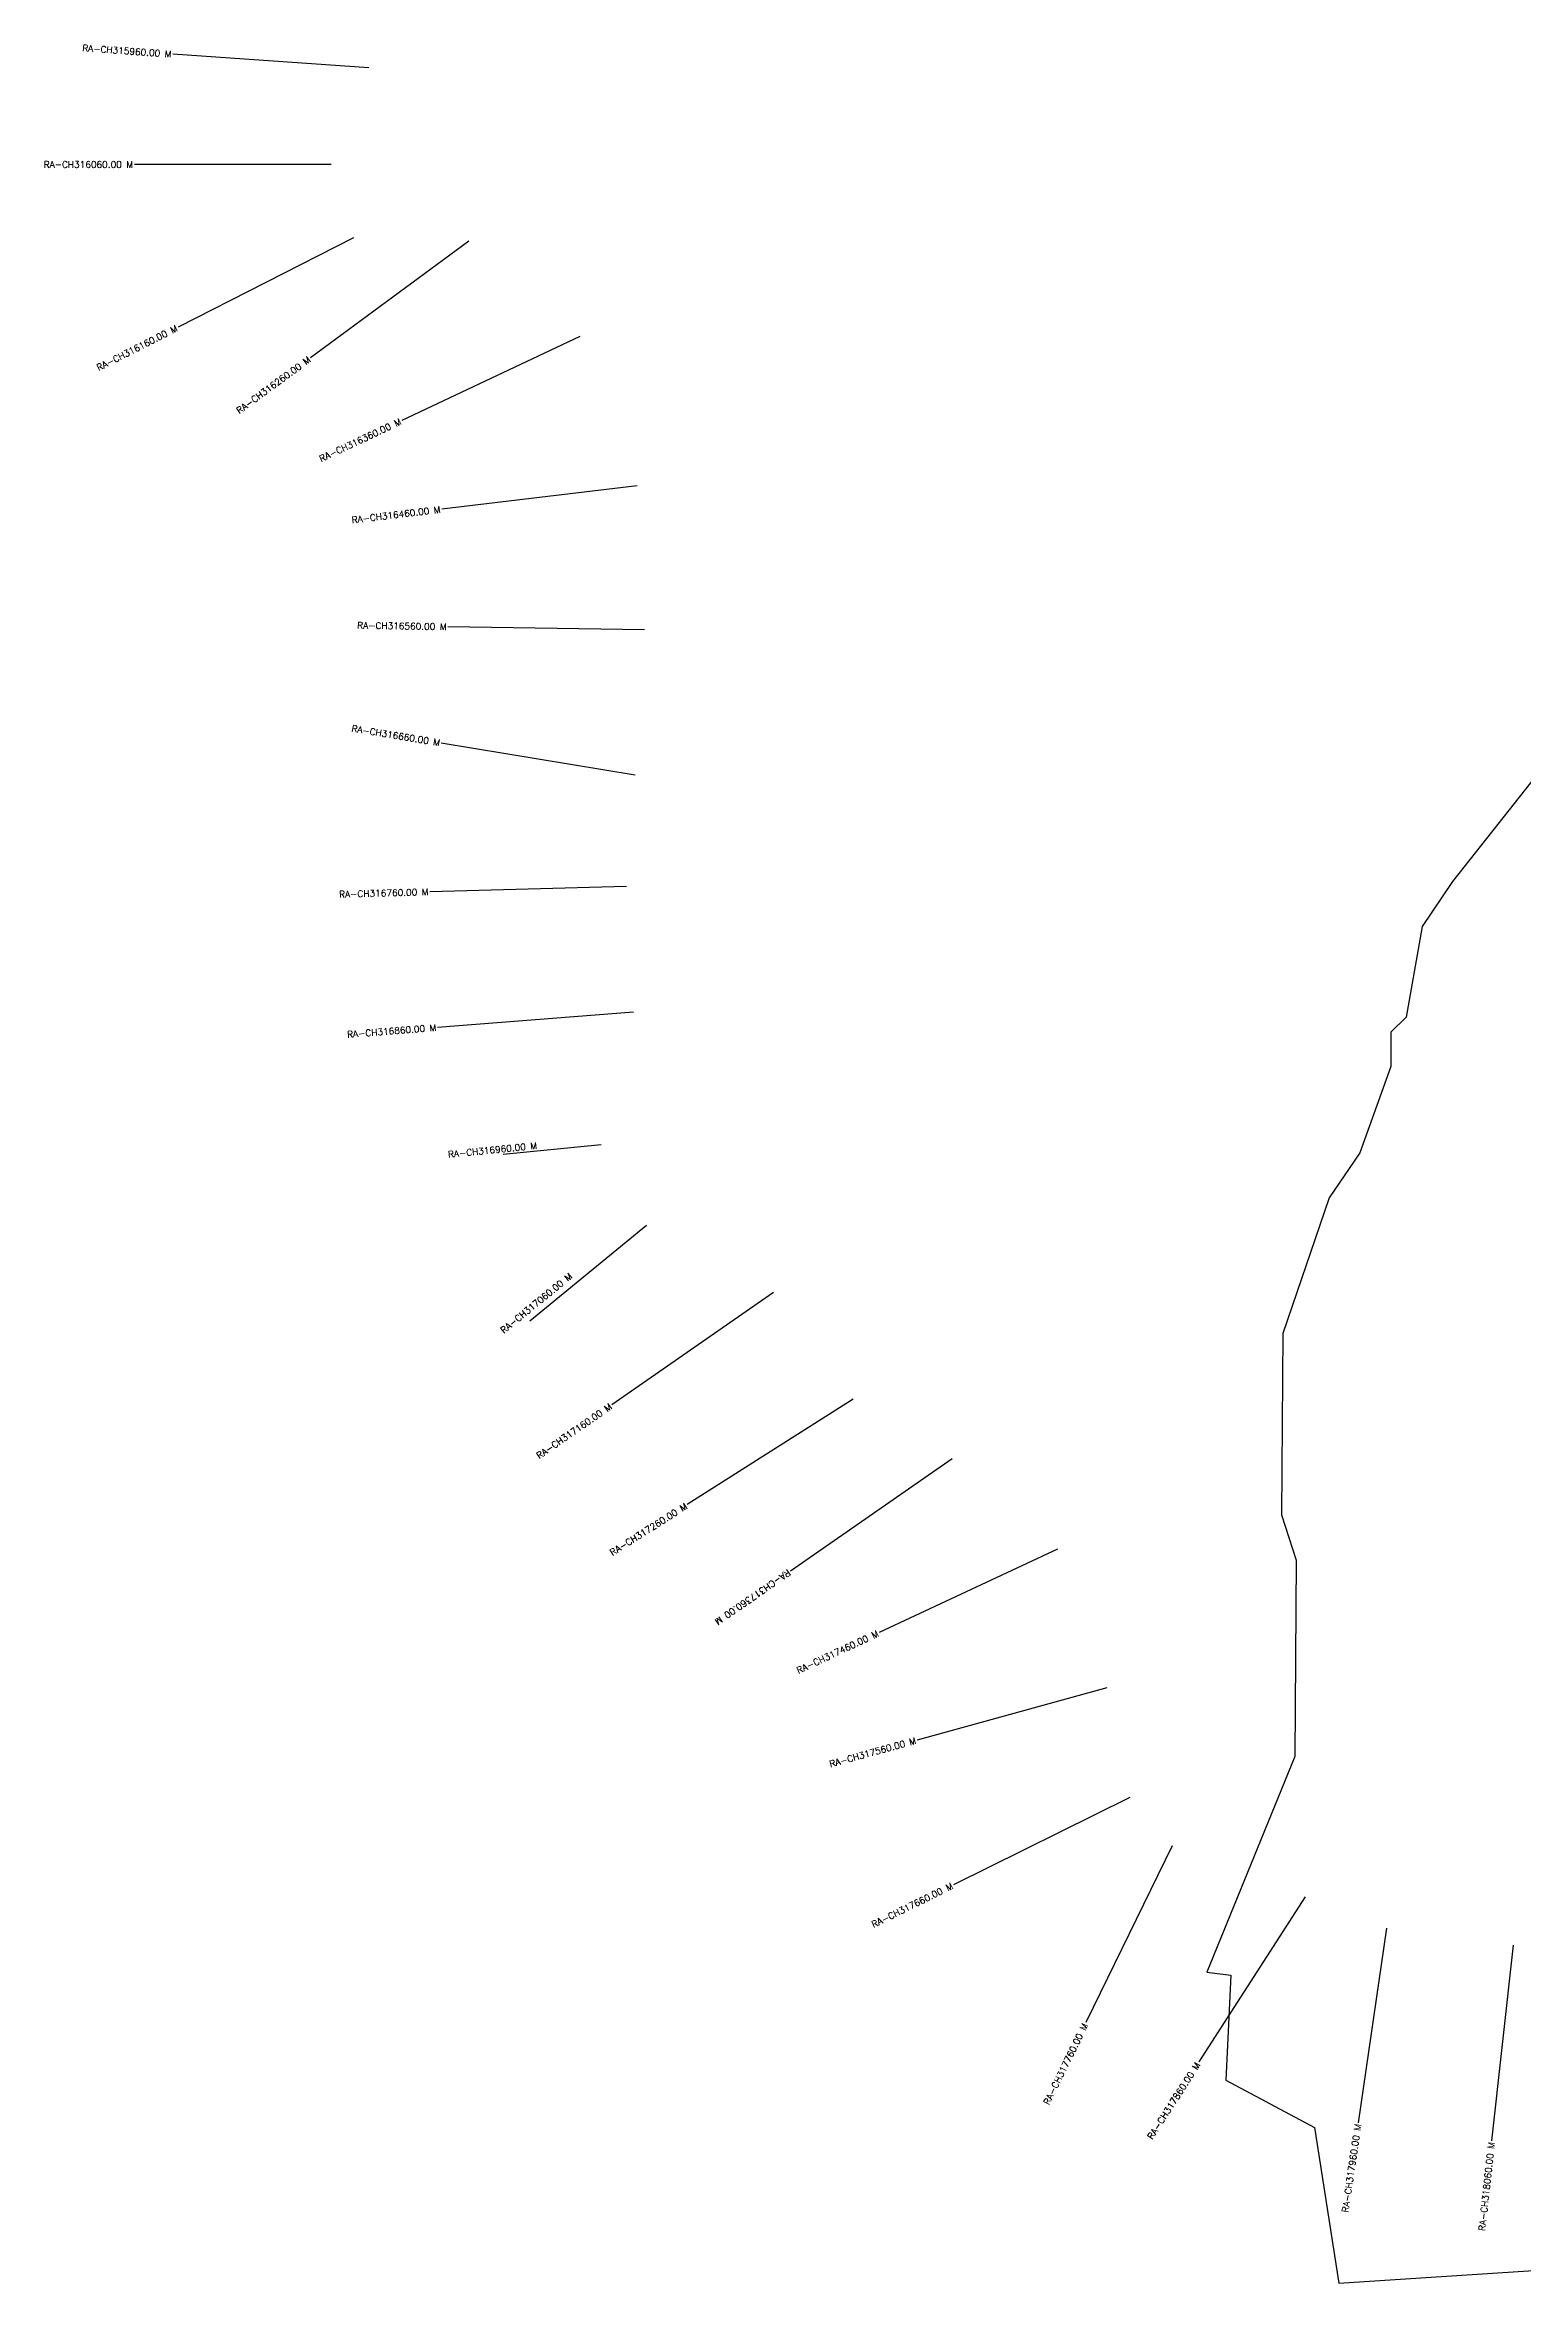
# Model space of a CAD drawing. Header units: metres. Extents: x 285848 to 288677, y 2001518 to 2004341.
# Drawn here: x 285848 to 286975, y 2002528 to 2004236 of the extents above; entities that cross this region are included whole.
import ezdxf
from ezdxf.enums import TextEntityAlignment as Align

# ---------------------------------------------------------------- set-up
doc = ezdxf.new("R2010")
doc.units = ezdxf.units.M
doc.header["$MEASUREMENT"] = 0
for name, color, linetype in [('CS', 134, 'Continuous'), ('CSMark', 6, 'Continuous'), ('VILLAGE BOUNDRY', 10, 'Continuous')]:
    doc.layers.add(name, color=color, linetype=linetype)
doc.styles.get("Standard").update_dxf_attribs({"font": 'simplex.shx'})

msp = doc.modelspace()

# ---------------------------------------------------------------- linework, layer by layer
at = {"layer": 'CS'}
for p, q in [((286095.2, 2004218.2), (285945.6, 2004228.6)), ((286066.3, 2004144.5), (285916.3, 2004144.5)), ((286083.3, 2004088.5), (285949.6, 2004020.4)), ((286171.4, 2004086.1), (286050.6, 2003997.1)), ((286256, 2004013.3), (286120.3, 2003949.3)), ((286299.6, 2003899.3), (286150.7, 2003881.5)), ((286305.3, 2003789.5), (286155.4, 2003791.9)), ((286298.3, 2003678.8), (286150.3, 2003703.2)), ((286291.5, 2003593.8), (286141.6, 2003589.7)), ((286297, 2003498), (286147.5, 2003486.2)), ((286272.2, 2003396.8), (286197.5, 2003389.3)), ((286306.8, 2003335.1), (286217.8, 2003262.2)), ((286403.6, 2003284), (286280.5, 2003198.4)), ((286464.5, 2003202.7), (286337.9, 2003122.3)), ((286539.8, 2003157.3), (286416.7, 2003071.6)), ((286620.2, 2003088.3), (286484.3, 2003024.8)), ((286657.8, 2002982.6), (286513.2, 2002942.7)), ((286675.3, 2002898.8), (286540.9, 2002832.3)), ((286707.7, 2002861.9), (286641.9, 2002727.1)), ((286809.2, 2002823.2), (286727.9, 2002697.1)), ((286871.2, 2002799.2), (286849.5, 2002650.8)), ((286967.6, 2002786.1), (286951.3, 2002637))]:
    msp.add_line(p, q, dxfattribs=at)
at = {"layer": 'VILLAGE BOUNDRY'}
msp.add_lwpolyline([(287003, 2003700.7), (286921.5, 2003597.6), (286898.2, 2003563.2), (286886.1, 2003494.1), (286874.5, 2003482.7), (286874.3, 2003456.4), (286850.8, 2003390.7), (286827.5, 2003356.3), (286792.1, 2003252.8), (286791.1, 2003114.5), (286802.3, 2003079.8), (286801.2, 2002930), (286734.1, 2002765.6), (286752.4, 2002763.2), (286748.7, 2002683.3), (286816.3, 2002647), (286834.8, 2002528.3), (287030.3, 2002541)], dxfattribs=at)

# ---------------------------------------------------------------- texts
at = {"layer": 'CSMark'}
for s, rotation, p in [('RA-CH315960.00 M', 356.0106, (285944.6, 2004228.7)), ('RA-CH316160.00 M', 26.9643, (285948.7, 2004020)), ('RA-CH316260.00 M', 36.3651, (286049.8, 2003996.5)), ('RA-CH316360.00 M', 25.269, (286119.4, 2003948.8)), ('RA-CH316460.00 M', 6.836, (286149.7, 2003881.4)), ('RA-CH316560.00 M', 359.071, (286154.4, 2003791.9)), ('RA-CH316660.00 M', 350.654, (286149.3, 2003703.4)), ('RA-CH316760.00 M', 1.5863, (286140.6, 2003589.7)), ('RA-CH316860.00 M', 4.4841, (286146.5, 2003486.2)), ('RA-CH316960.00 M', 5.7434, (286223.3, 2003396.2)), ('RA-CH317060.00 M', 39.3028, (286249.2, 2003297.5)), ('RA-CH317160.00 M', 34.7899, (286279.6, 2003197.8)), ('RA-CH317260.00 M', 32.442, (286337.1, 2003121.7)), ('RA-CH317460.00 M', 25.0861, (286483.4, 2003024.3)), ('RA-CH317560.00 M', 15.4357, (286512.2, 2002942.4)), ('RA-CH317660.00 M', 26.3149, (286540, 2002831.8)), ('RA-CH317760.00 M', 63.9688, (286641.4, 2002726.2)), ('RA-CH317860.00 M', 57.2129, (286727.4, 2002696.2)), ('RA-CH317960.00 M', 81.676, (286849.4, 2002649.8)), ('RA-CH318060.00 M', 83.7781, (286951.2, 2002636))]:
    msp.add_text(s, height=5, rotation=rotation, dxfattribs=at).set_placement(p, align=Align.MIDDLE_RIGHT)
msp.add_text('RA-CH316060.00 M', height=5, dxfattribs=at).set_placement((285915.3, 2004144.5), align=Align.MIDDLE_RIGHT)
msp.add_text('RA-CH317360.00 M', height=5, rotation=214.8049, dxfattribs=at).set_placement((286415.8, 2003071.1), align=Align.MIDDLE_LEFT)

doc.saveas('drawing.dxf')
